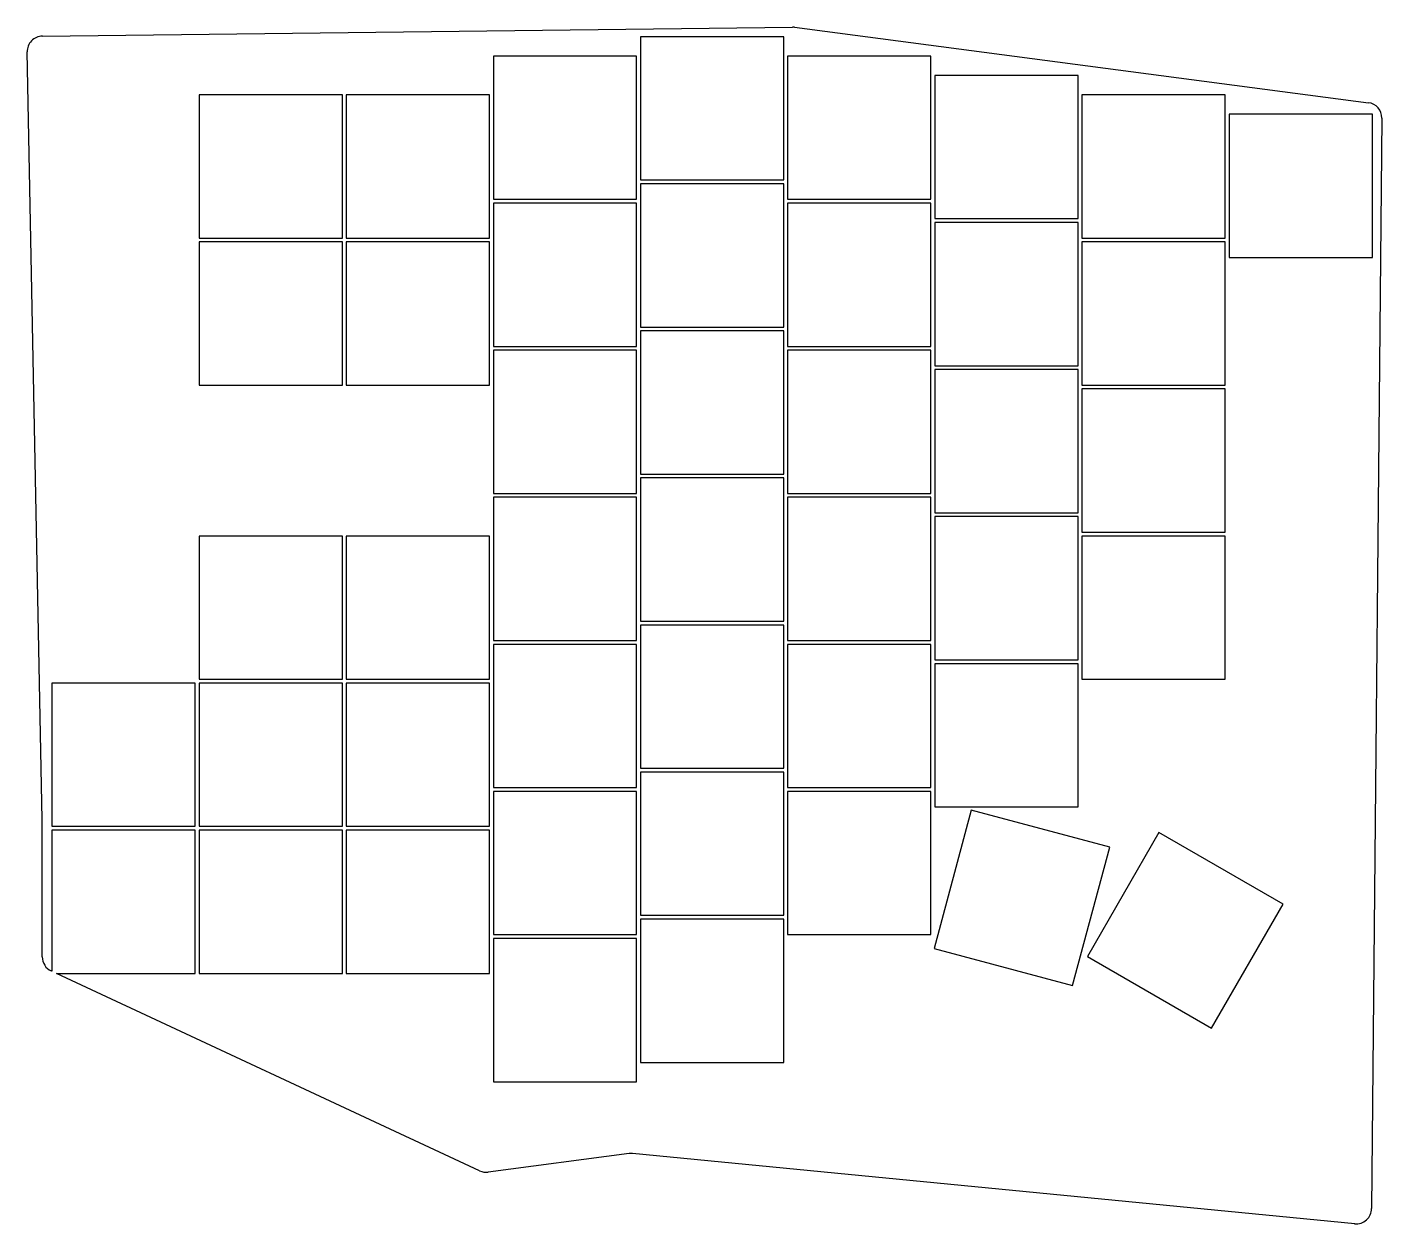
# Model space of a CAD drawing. Header units: millimetres. Extents: x 88 to 262, y -123 to 32.
import ezdxf

# ---------------------------------------------------------------- set-up
doc = ezdxf.new("R2010")
doc.units = ezdxf.units.MM

msp = doc.modelspace()

# ---------------------------------------------------------------- linework, layer by layer
for p, q in [((89.52, 30.82), (186.36, 32)), ((186.64, 31.98), (260.74, 22.23)), ((185.25, 30.75), (166.75, 30.75)), ((166.75, 30.75), (166.75, 12.25)), ((185.25, 12.25), (185.25, 30.75)), ((89.5, -70.38), (87.54, 28.79)), ((166.25, 28.25), (147.75, 28.25)), ((147.75, 28.25), (147.75, 9.75)), ((166.25, 9.75), (166.25, 28.25)), ((204.25, 28.25), (185.75, 28.25)), ((185.75, 28.25), (185.75, 9.75)), ((204.25, 9.75), (204.25, 28.25)), ((223.25, 25.75), (204.75, 25.75)), ((204.75, 25.75), (204.75, 7.25)), ((223.25, 7.25), (223.25, 25.75)), ((128.25, 23.25), (109.75, 23.25)), ((109.75, 23.25), (109.75, 4.75)), ((128.25, 4.75), (128.25, 23.25)), ((147.25, 23.25), (128.75, 23.25)), ((128.75, 23.25), (128.75, 4.75)), ((147.25, 4.75), (147.25, 23.25)), ((242.25, 23.25), (223.75, 23.25)), ((223.75, 23.25), (223.75, 4.75)), ((242.25, 4.75), (242.25, 23.25)), ((261.25, 20.75), (242.75, 20.75)), ((242.75, 20.75), (242.75, 2.25)), ((262.48, 20.23), (261.16, -120.64)), ((261.25, 2.25), (261.25, 20.75)), ((166.75, 12.25), (185.25, 12.25)), ((185.25, 11.75), (166.75, 11.75)), ((166.75, 11.75), (166.75, -6.75)), ((185.25, -6.75), (185.25, 11.75)), ((147.75, 9.75), (166.25, 9.75)), ((166.25, 9.25), (147.75, 9.25)), ((147.75, 9.25), (147.75, -9.25)), ((166.25, -9.25), (166.25, 9.25)), ((185.75, 9.75), (204.25, 9.75)), ((204.25, 9.25), (185.75, 9.25)), ((185.75, 9.25), (185.75, -9.25)), ((204.25, -9.25), (204.25, 9.25)), ((204.75, 7.25), (223.25, 7.25)), ((223.25, 6.75), (204.75, 6.75)), ((204.75, 6.75), (204.75, -11.75)), ((223.25, -11.75), (223.25, 6.75)), ((109.75, 4.75), (128.25, 4.75)), ((128.25, 4.25), (109.75, 4.25)), ((109.75, 4.25), (109.75, -14.25)), ((128.25, -14.25), (128.25, 4.25)), ((128.75, 4.75), (147.25, 4.75)), ((147.25, 4.25), (128.75, 4.25)), ((128.75, 4.25), (128.75, -14.25)), ((147.25, -14.25), (147.25, 4.25)), ((223.75, 4.75), (242.25, 4.75)), ((242.25, 4.25), (223.75, 4.25)), ((223.75, 4.25), (223.75, -14.25)), ((242.25, -14.25), (242.25, 4.25)), ((242.75, 2.25), (261.25, 2.25)), ((166.75, -6.75), (185.25, -6.75)), ((185.25, -7.25), (166.75, -7.25)), ((166.75, -7.25), (166.75, -25.75)), ((185.25, -25.75), (185.25, -7.25)), ((147.75, -9.25), (166.25, -9.25)), ((166.25, -9.75), (147.75, -9.75)), ((147.75, -9.75), (147.75, -28.25)), ((166.25, -28.25), (166.25, -9.75)), ((185.75, -9.25), (204.25, -9.25)), ((204.25, -9.75), (185.75, -9.75)), ((185.75, -9.75), (185.75, -28.25)), ((204.25, -28.25), (204.25, -9.75)), ((204.75, -11.75), (223.25, -11.75)), ((223.25, -12.25), (204.75, -12.25)), ((204.75, -12.25), (204.75, -30.75)), ((223.25, -30.75), (223.25, -12.25)), ((109.75, -14.25), (128.25, -14.25)), ((128.75, -14.25), (147.25, -14.25)), ((223.75, -14.25), (242.25, -14.25)), ((242.25, -14.75), (223.75, -14.75)), ((223.75, -14.75), (223.75, -33.25)), ((242.25, -33.25), (242.25, -14.75)), ((166.75, -25.75), (185.25, -25.75)), ((185.25, -26.25), (166.75, -26.25)), ((166.75, -26.25), (166.75, -44.75)), ((185.25, -44.75), (185.25, -26.25)), ((147.75, -28.25), (166.25, -28.25)), ((166.25, -28.75), (147.75, -28.75)), ((147.75, -28.75), (147.75, -47.25)), ((166.25, -47.25), (166.25, -28.75)), ((185.75, -28.25), (204.25, -28.25)), ((204.25, -28.75), (185.75, -28.75)), ((185.75, -28.75), (185.75, -47.25)), ((204.25, -47.25), (204.25, -28.75)), ((204.75, -30.75), (223.25, -30.75)), ((223.25, -31.25), (204.75, -31.25)), ((204.75, -31.25), (204.75, -49.75)), ((223.25, -49.75), (223.25, -31.25)), ((128.25, -33.75), (109.75, -33.75)), ((109.75, -33.75), (109.75, -52.25)), ((128.25, -52.25), (128.25, -33.75)), ((147.25, -33.75), (128.75, -33.75)), ((128.75, -33.75), (128.75, -52.25)), ((147.25, -52.25), (147.25, -33.75)), ((223.75, -33.25), (242.25, -33.25)), ((242.25, -33.75), (223.75, -33.75)), ((223.75, -33.75), (223.75, -52.25)), ((242.25, -52.25), (242.25, -33.75)), ((166.75, -44.75), (185.25, -44.75)), ((185.25, -45.25), (166.75, -45.25)), ((166.75, -45.25), (166.75, -63.75)), ((185.25, -63.75), (185.25, -45.25)), ((147.75, -47.25), (166.25, -47.25)), ((166.25, -47.75), (147.75, -47.75)), ((147.75, -47.75), (147.75, -66.25)), ((166.25, -66.25), (166.25, -47.75)), ((185.75, -47.25), (204.25, -47.25)), ((204.25, -47.75), (185.75, -47.75)), ((185.75, -47.75), (185.75, -66.25)), ((204.25, -66.25), (204.25, -47.75)), ((204.75, -49.75), (223.25, -49.75)), ((223.25, -50.25), (204.75, -50.25)), ((204.75, -50.25), (204.75, -68.75)), ((223.25, -68.75), (223.25, -50.25)), ((109.75, -52.25), (128.25, -52.25)), ((128.75, -52.25), (147.25, -52.25)), ((223.75, -52.25), (242.25, -52.25)), ((109.25, -52.75), (90.75, -52.75)), ((90.75, -52.75), (90.75, -71.25)), ((109.25, -71.25), (109.25, -52.75)), ((128.25, -52.75), (109.75, -52.75)), ((109.75, -52.75), (109.75, -71.25)), ((128.25, -71.25), (128.25, -52.75)), ((147.25, -52.75), (128.75, -52.75)), ((128.75, -52.75), (128.75, -71.25)), ((147.25, -71.25), (147.25, -52.75)), ((166.75, -63.75), (185.25, -63.75)), ((185.25, -64.25), (166.75, -64.25)), ((166.75, -64.25), (166.75, -82.75)), ((185.25, -82.75), (185.25, -64.25)), ((147.75, -66.25), (166.25, -66.25)), ((185.75, -66.25), (204.25, -66.25)), ((166.25, -66.75), (147.75, -66.75)), ((147.75, -66.75), (147.75, -85.25)), ((166.25, -85.25), (166.25, -66.75)), ((204.25, -66.75), (185.75, -66.75)), ((185.75, -66.75), (185.75, -85.25)), ((204.25, -85.25), (204.25, -66.75)), ((209.46, -69.17), (204.67, -87.04)), ((204.75, -68.75), (223.25, -68.75)), ((227.33, -73.96), (209.46, -69.17)), ((89.5, -88.13), (89.5, -70.42)), ((90.75, -71.25), (109.25, -71.25)), ((109.75, -71.25), (128.25, -71.25)), ((128.75, -71.25), (147.25, -71.25)), ((109.25, -71.75), (90.75, -71.75)), ((90.75, -71.75), (90.75, -89.98)), ((109.25, -90.25), (109.25, -71.75)), ((128.25, -71.75), (109.75, -71.75)), ((109.75, -71.75), (109.75, -90.25)), ((128.25, -90.25), (128.25, -71.75)), ((147.25, -71.75), (128.75, -71.75)), ((128.75, -71.75), (128.75, -90.25)), ((147.25, -90.25), (147.25, -71.75)), ((233.7, -72.05), (224.45, -88.07)), ((249.72, -81.3), (233.7, -72.05)), ((222.54, -91.83), (227.33, -73.96)), ((240.47, -97.32), (249.72, -81.3)), ((166.75, -82.75), (185.25, -82.75)), ((185.25, -83.25), (166.75, -83.25)), ((166.75, -83.25), (166.75, -101.75)), ((185.25, -101.75), (185.25, -83.25)), ((147.75, -85.25), (166.25, -85.25)), ((185.75, -85.25), (204.25, -85.25)), ((166.25, -85.75), (147.75, -85.75)), ((147.75, -85.75), (147.75, -104.25)), ((166.25, -104.25), (166.25, -85.75)), ((204.67, -87.04), (222.54, -91.83)), ((224.45, -88.07), (240.47, -97.32)), ((90.75, -89.98), (90.65, -89.94)), ((145.97, -115.75), (91.32, -90.25)), ((91.32, -90.25), (109.25, -90.25)), ((109.75, -90.25), (128.25, -90.25)), ((128.75, -90.25), (147.25, -90.25)), ((166.75, -101.75), (185.25, -101.75)), ((147.75, -104.25), (166.25, -104.25)), ((165.27, -113.53), (147.08, -115.92)), ((258.97, -122.61), (165.73, -113.52))]:
    msp.add_line(p, q)
for centre, start, end in [((186.38, 30), 82.5041, 90.6945), ((89.54, 28.82), 90.6945, 181.1322), ((260.48, 20.25), 359.4616, 82.5041), ((87.5, -70.42), 0, 1.1322), ((91.5, -88.13), 180, 244.9831), ((165.53, -115.51), 84.4329, 97.4959), ((146.82, -113.94), 244.9831, 277.4959), ((259.16, -120.62), 264.4329, 359.4616)]:
    msp.add_arc(centre, 2, start, end)

doc.saveas('drawing.dxf')
